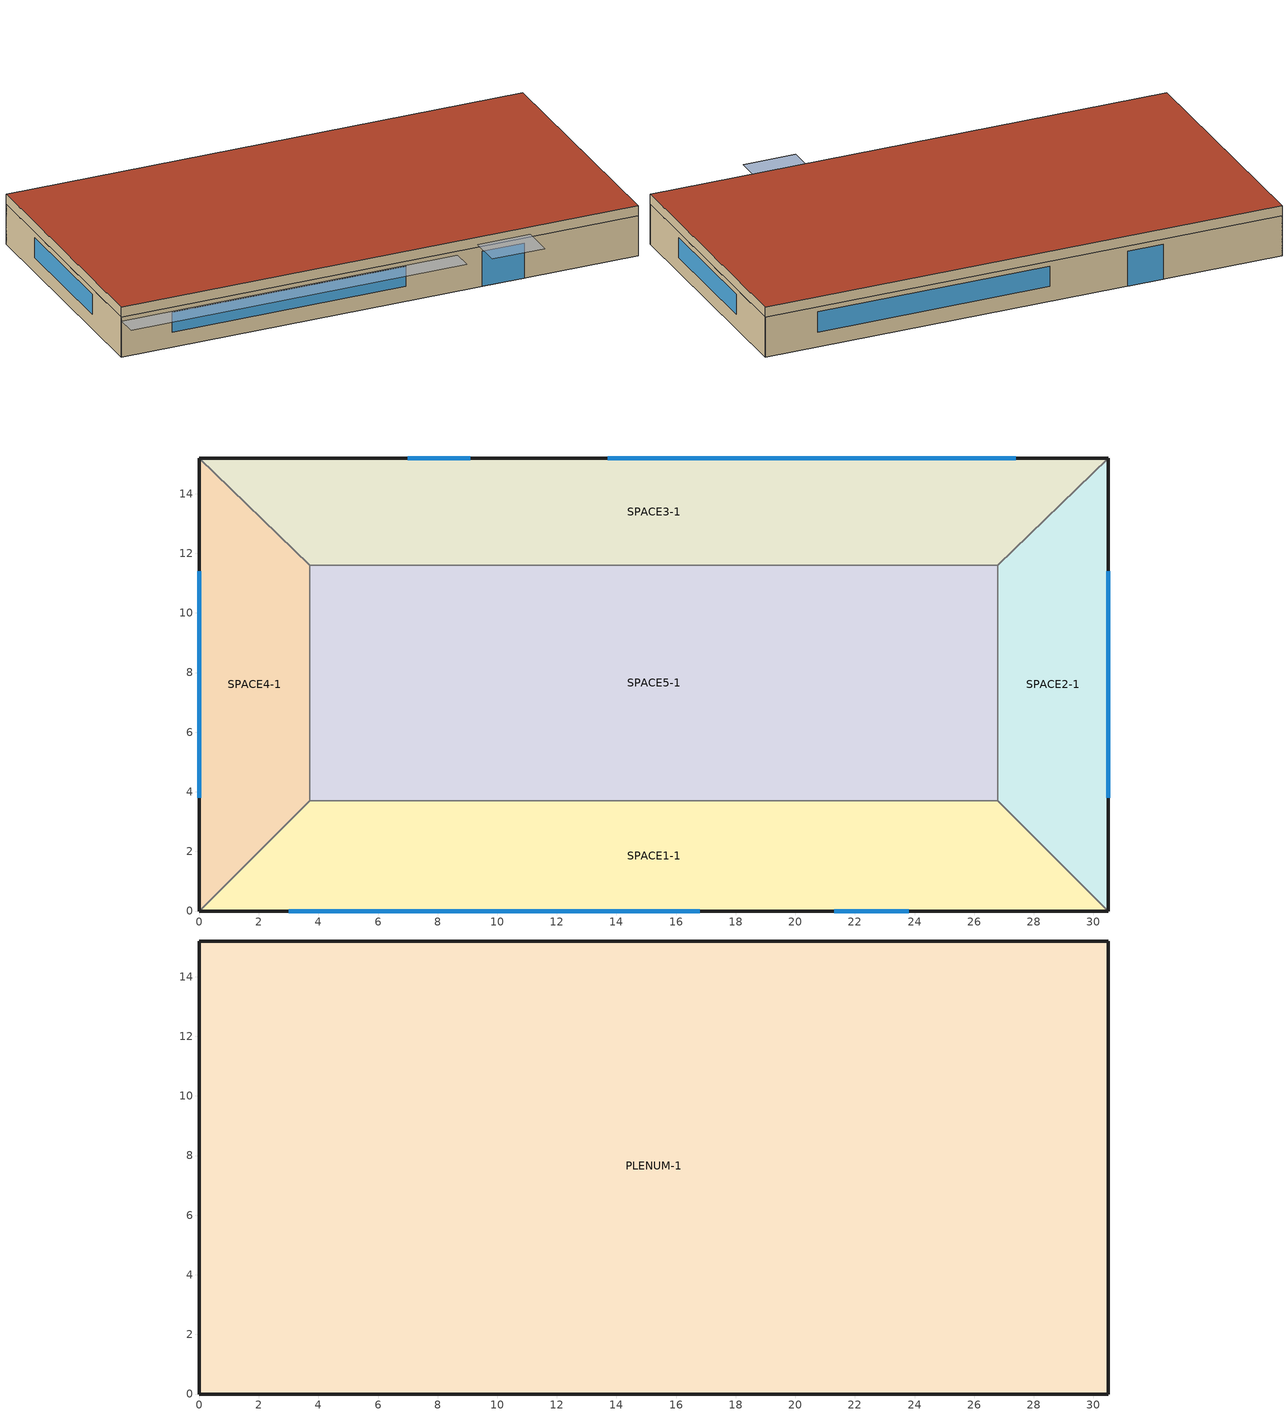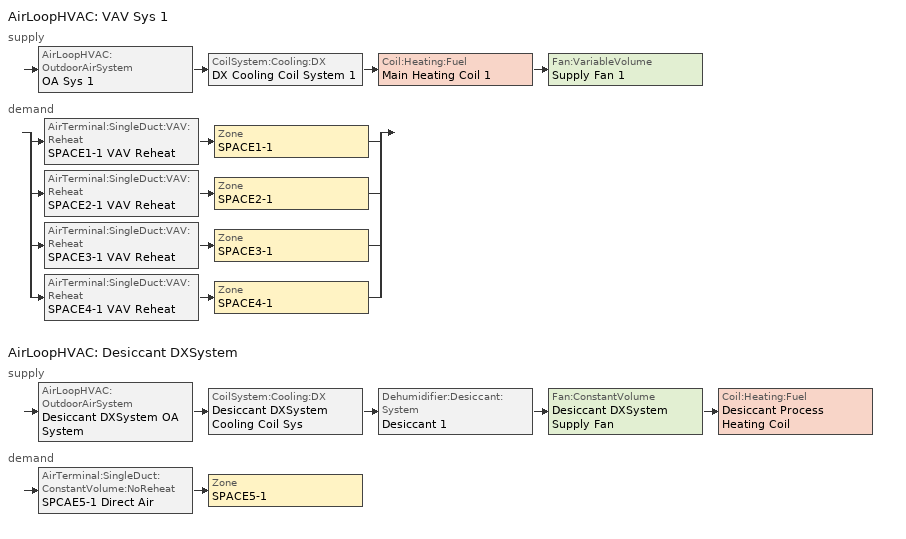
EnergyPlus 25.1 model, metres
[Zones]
SPACE1-1
 floor ground (FLOOR-SLAB-1): 26.8,3.7 30.5,0 0,0 3.7,3.7 z0
 wall outside (WALL-1): 0,0 30.5,0 z0:2.4
 wall to SPACE2-1 (INT-WALL-1): 30.5,0 26.8,3.7 z0:2.4
 wall to SPACE4-1 (INT-WALL-1): 3.7,3.7 0,0 z0:2.4
 wall to SPACE5-1 (INT-WALL-1): 26.8,3.7 3.7,3.7 z0:2.4
 window (Dbl Clr 3mm/13mm Air): 3,0 16.8,0 z0.9:2.1
 window (Sgl Grey 3mm): 21.3,0 23.8,0 z0:2.1
SPACE2-1
 floor ground (FLOOR-SLAB-1): 26.8,11.6 30.5,15.2 30.5,0 26.8,3.7 z0
 wall outside (WALL-1): 30.5,0 30.5,15.2 z0:2.4
 wall to SPACE3-1 (INT-WALL-1): 30.5,15.2 26.8,11.6 z0:2.4
 wall to SPACE5-1 (INT-WALL-1): 26.8,11.6 26.8,3.7 z0:2.4
 window (Dbl Clr 3mm/13mm Air): 30.5,3.8 30.5,11.4 z0.9:2.1
SPACE3-1
 floor ground (FLOOR-SLAB-1): 26.8,11.6 3.7,11.6 0,15.2 30.5,15.2 z0
 wall outside (WALL-1): 30.5,15.2 0,15.2 z0:2.4
 wall to SPACE4-1 (INT-WALL-1): 0,15.2 3.7,11.6 z0:2.4
 wall to SPACE5-1 (INT-WALL-1): 3.7,11.6 26.8,11.6 z0:2.4
 window (Dbl Clr 3mm/13mm Air): 27.4,15.2 13.7,15.2 z0.9:2.1
 window (Sgl Grey 3mm): 9.1,15.2 7,15.2 z0:2.1
SPACE4-1
 floor ground (FLOOR-SLAB-1): 3.7,3.7 0,0 0,15.2 3.7,11.6 z0
 wall outside (WALL-1): 0,15.2 0,0 z0:2.4
 wall to SPACE5-1 (INT-WALL-1): 3.7,3.7 3.7,11.6 z0:2.4
 window (Dbl Clr 3mm/13mm Air): 0,11.4 0,3.8 z0.9:2.1
SPACE5-1
 floor ground (FLOOR-SLAB-1): 26.8,11.6 26.8,3.7 3.7,3.7 3.7,11.6 z0
PLENUM-1
 floor to SPACE1-1 (CLNG-1): 26.8,3.7 30.5,0 0,0 3.7,3.7 z2.4
 floor to SPACE2-1 (CLNG-1): 26.8,11.6 30.5,15.2 30.5,0 26.8,3.7 z2.4
 floor to SPACE3-1 (CLNG-1): 26.8,11.6 3.7,11.6 0,15.2 30.5,15.2 z2.4
 floor to SPACE4-1 (CLNG-1): 3.7,3.7 0,0 0,15.2 3.7,11.6 z2.4
 floor to SPACE5-1 (CLNG-1): 26.8,11.6 26.8,3.7 3.7,3.7 3.7,11.6 z2.4
 wall outside (WALL-1): 0,0 30.5,0 30.5,15.2 0,15.2 0,0 z2.4:3
 roof outside (ROOF-1): 0,15.2 0,0 30.5,0 30.5,15.2 z3
shading: 0,-1.3 0,0 19.8,0 19.8,-1.3 z2.2; 21,-2 21,0 24.1,0 24.1,-2 z2.6
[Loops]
AirLoopHVAC 'VAV Sys 1'
 supply: AirLoopHVAC:OutdoorAirSystem 'OA Sys 1' > CoilSystem:Cooling:DX 'DX Cooling Coil System 1' > Coil:Heating:Fuel 'Main Heating Coil 1' > Fan:VariableVolume 'Supply Fan 1'
 demand: split
  | AirTerminal:SingleDuct:VAV:Reheat 'SPACE1-1 VAV Reheat' > Zone 'SPACE1-1'
  | AirTerminal:SingleDuct:VAV:Reheat 'SPACE2-1 VAV Reheat' > Zone 'SPACE2-1'
  | AirTerminal:SingleDuct:VAV:Reheat 'SPACE3-1 VAV Reheat' > Zone 'SPACE3-1'
  | AirTerminal:SingleDuct:VAV:Reheat 'SPACE4-1 VAV Reheat' > Zone 'SPACE4-1'
AirLoopHVAC 'Desiccant DXSystem'
 supply: AirLoopHVAC:OutdoorAirSystem 'Desiccant DXSystem OA System' > CoilSystem:Cooling:DX 'Desiccant DXSystem Cooling Coil Sys' > Dehumidifier:Desiccant:System 'Desiccant 1' > Fan:ConstantVolume 'Desiccant DXSystem Supply Fan' > Coil:Heating:Fuel 'Desiccant Process Heating Coil'
 demand: AirTerminal:SingleDuct:ConstantVolume:NoReheat 'SPCAE5-1 Direct Air' > Zone 'SPACE5-1'
[Building]
Building: North Axis {deg}=30; Terrain=City; Loads Convergence Tolerance Value {W}=0.04; Temperature Convergence Tolerance Value {deltaC}=0.4; Solar Distribution=FullExterior; Maximum Number of Warmup Days=40; Minimum Number of Warmup Days=6
[Site:Location]
Miami Intl Ap FL USA WMO=722020: Latitude {deg}=25.82; Longitude {deg}=-80.3; Time Zone {hr}=-5; Elevation {m}=11
[SizingPeriod:DesignDay] Day of Month=21; Humidity Condition Type=Wetbulb; Barometric Pressure {Pa}=101217; Rain Indicator=No; Snow Indicator=No; Daylight Saving Time Indicator=No; Solar Model Indicator=ASHRAEClearSky
Name | Month | Day Type | Maximum Dry-Bulb Temperature {C} | Daily Dry-Bulb Temperature Range {deltaC} | Wetbulb or DewPoint at Maximum Dry-Bulb {C} | Wind Speed {m/s} | Wind Direction {deg} | Sky Clearness
Miami Intl Ap Ann Htg 99.6% Condns DB | 1 | WinterDesignDay | 8.7 | 0 | 8.7 | 3.8 | 340 | 0
Miami Intl Ap Ann Clg .4% Condns DB=>MWB | 7 | SummerDesignDay | 33.2 | 6.7 | 25.3 | 4.5 | 140 | 1
[Site:GroundTemperature:BuildingSurface]
21, 21.5, 22, 22.2, 22.2, 22.2, 22.2, 22.2, 22.2, 22, 21.5, 21
[Material] Thermal Absorptance=0.9
Name | Roughness | Thickness {m} | Conductivity {W/m-K} | Density {kg/m3} | Specific Heat {J/kg-K} | Solar Absorptance | Visible Absorptance
RG01 | Rough | 0.0127 | 1.442 | 881 | 1674 | 0.65 | 0.65
BR01 | VeryRough | 0.0095 | 0.162 | 1121 | 1464 | 0.7 | 0.7
IN46 | VeryRough | 0.0762 | 0.023 | 24 | 1590 | 0.5 | 0.5
WD01 | MediumSmooth | 0.0191 | 0.115 | 513 | 1381 | 0.78 | 0.78
PW03 | MediumSmooth | 0.0127 | 0.115 | 545 | 1213 | 0.78 | 0.78
IN02 | Rough | 0.0901 | 0.043 | 10 | 837 | 0.75 | 0.75
GP01 | MediumSmooth | 0.0127 | 0.16 | 801 | 837 | 0.75 | 0.75
GP02 | MediumSmooth | 0.0159 | 0.16 | 801 | 837 | 0.75 | 0.75
CC03 | MediumRough | 0.1016 | 1.31 | 2243 | 837 | 0.65 | 0.65
[Material:NoMass] Roughness=Rough
Name | Thermal Resistance {m2-K/W} | Thermal Absorptance | Solar Absorptance | Visible Absorptance
CP01 | 0.367 | 0.9 | 0.75 | 0.75
MAT-CLNG-1 | 0.652259 | 0.65 | 0.65 | 0.65
[Material:AirGap]
AL21: Thermal Resistance {m2-K/W}=0.157
[WindowMaterial:Glazing] Optical Data Type=SpectralAverage; Thickness {m}=0.003; Infrared Transmittance at Normal Incidence=0; Front Side Infrared Hemispherical Emissivity=0.84; Back Side Infrared Hemispherical Emissivity=0.84; Conductivity {W/m-K}=0.9
Name | Solar Transmittance at Normal Incidence | Front Side Solar Reflectance at Normal Incidence | Back Side Solar Reflectance at Normal Incidence | Visible Transmittance at Normal Incidence | Front Side Visible Reflectance at Normal Incidence | Back Side Visible Reflectance at Normal Incidence
CLEAR 3MM | 0.837 | 0.075 | 0.075 | 0.898 | 0.081 | 0.081
GREY 3MM | 0.626 | 0.061 | 0.061 | 0.611 | 0.061 | 0.061
[WindowMaterial:Gas]
AIR 13MM: Gas Type=Air; Thickness {m}=0.0127
[Construction]
ROOF-1: RG01, BR01, IN46, WD01
WALL-1: WD01, PW03, IN02, GP01
CLNG-1: MAT-CLNG-1
FLOOR-SLAB-1: CC03, CP01
INT-WALL-1: GP02, AL21, GP02
Dbl Clr 3mm/13mm Air: CLEAR 3MM, AIR 13MM, CLEAR 3MM
Sgl Grey 3mm: GREY 3MM
[Zone] Type=1; Multiplier=1
Name | Ceiling Height {m} | Volume {m3}
PLENUM-1 | 0.6096 | 283.2
SPACE1-1; SPACE3-1 | 2.4384 | 239.247
SPACE2-1; SPACE4-1 | 2.4384 | 103.311
SPACE5-1 | 2.4384 | 447.683
[People] Number of People Schedule=OCCUPY-1; Number of People Calculation Method=people; Fraction Radiant=0.3; Sensible Heat Fraction=AutoCalculate; Activity Level Schedule=ActSchd
Name | Zone or ZoneList or Space or SpaceList | Number of People
SPACE1-1 People 1 | SPACE1-1 | 11
SPACE2-1 People 1 | SPACE2-1 | 5
SPACE3-1 People 1 | SPACE3-1 | 11
SPACE4-1 People 1 | SPACE4-1 | 5
SPACE5-1 People 1 | SPACE5-1 | 20
[Lights] Schedule=LIGHTS-1; Design Level Calculation Method=LightingLevel; Return Air Fraction=0.2; Fraction Radiant=0.59; Fraction Visible=0.2; Fraction Replaceable=0
Name | Zone or ZoneList or Space or SpaceList | Lighting Level {W}
SPACE1-1 Lights 1 | SPACE1-1 | 1584
SPACE2-1 Lights 1 | SPACE2-1 | 684
SPACE3-1 Lights 1 | SPACE3-1 | 1584
SPACE4-1 Lights 1 | SPACE4-1 | 684
SPACE5-1 Lights 1 | SPACE5-1 | 2964
[ElectricEquipment] Schedule=EQUIP-1; Design Level Calculation Method=EquipmentLevel; Fraction Latent=0; Fraction Radiant=0.3; Fraction Lost=0
Name | Zone or ZoneList or Space or SpaceList | Design Level {W}
SPACE1-1 ElecEq 1 | SPACE1-1 | 1056
SPACE2-1 ElecEq 1 | SPACE2-1 | 456
SPACE3-1 ElecEq 1 | SPACE3-1 | 1056
SPACE4-1 ElecEq 1 | SPACE4-1 | 456
SPACE5-1 ElecEq 1 | SPACE5-1 | 1976
[ZoneInfiltration:DesignFlowRate] Schedule=INFIL-SCH; Design Flow Rate Calculation Method=flow/zone; Constant Term Coefficient=0; Temperature Term Coefficient=0; Velocity Term Coefficient=0.2237; Velocity Squared Term Coefficient=0
Name | Zone or ZoneList or Space or SpaceList | Design Flow Rate {m3/s}
SPACE1-1 Infil 1 | SPACE1-1 | 0.0167
SPACE2-1 Infil 1 | SPACE2-1 | 0.00717
SPACE3-1 Infil 1 | SPACE3-1 | 0.0167
SPACE4-1 Infil 1 | SPACE4-1 | 0.00717
SPACE5-1 Infil 1 | SPACE5-1 | 0.031089
[AirLoopHVAC]
Name | Design Supply Air Flow Rate {m3/s}
VAV Sys 1 | 2.5893
Desiccant DXSystem | 1.05
[AvailabilityManager:Scheduled] Schedule=FanAvailSched
VAV Sys 1 Avail; Desiccant DXSystem Avail; Desiccant Outdoor Air Avail
[SetpointManager:Scheduled]
Supply Air Temp Manager 1: Control Variable=Temperature; Schedule=Seasonal Reset Supply Air Temp Sch; Setpoint Node or NodeList=Supply Air Temp Nodes 1
[SetpointManager:SingleZone:Heating]
Heating Supply Air Temp Manager: Control Variable=Temperature; Minimum Supply Air Temperature {C}=-99; Maximum Supply Air Temperature {C}=99; Control Zone=SPACE5-1; Setpoint Node or NodeList=Desiccant DXSystem Air Loop Outlet Node
[SetpointManager:SingleZone:Cooling]
Cooling Supply Air Temp Manager: Control Variable=Temperature; Minimum Supply Air Temperature {C}=-99; Maximum Supply Air Temperature {C}=99; Control Zone=SPACE5-1; Setpoint Node or NodeList=Desiccant Supply Fan Outlet Node
[SetpointManager:SingleZone:Humidity:Maximum]
Name | Setpoint Node or NodeList
Zone Max Humidity Manager | HX Process Outlet Node
SPACE1-1 Humidistat Manager | Mixed Air Node 1
[SetpointManager:MixedAir] Control Variable=Temperature
Name | Setpoint Node or NodeList
Mixed Air and Coil Exit Temp Manager 1 | Supply Fan Upstream Nodes
Adjusted Cooling Supply Air Temp Manager | HX Process Outlet Node
[Controller:OutdoorAir] Economizer Control Action Type=ModulateFlow; Lockout Type=NoLockout; Minimum Limit Type=FixedMinimum; Minimum Outdoor Air Schedule=Min OA Sched
Name | Minimum Outdoor Air Flow Rate {m3/s} | Maximum Outdoor Air Flow Rate {m3/s} | Economizer Control Type | Economizer Maximum Limit Dry-Bulb Temperature {C} | Economizer Minimum Limit Dry-Bulb Temperature {C} | Mechanical Ventilation Controller
OA Controller 1 | 0.49088 | 2.5893 | FixedDryBulb | 19 | 4
Desiccant OA Controller | 0.2 | 1.05 | NoEconomizer | 100 |  | 0
[Zone equipment]
SPACE1-1: SPACE1-1 VAV Reheat
SPACE2-1: SPACE2-1 VAV Reheat
SPACE3-1: SPACE3-1 VAV Reheat
SPACE4-1: SPACE4-1 VAV Reheat
SPACE5-1: SPCAE5-1 Direct Air
[AirTerminal:SingleDuct:ConstantVolume:NoReheat]
SPCAE5-1 Direct Air: Availability Schedule=Constant; Maximum Air Flow Rate {m3/s}=1.05
[CoilSystem:Cooling:DX] Availability Schedule=FanAvailSched
Name | Cooling Coil
DX Cooling Coil System 1 | Main Cooling Coil 1
Desiccant DXSystem Cooling Coil Sys | Desiccant DXSystem VS Cooling Coil
[AirTerminal:SingleDuct:VAV:Reheat] Availability Schedule=FanAvailSched; Zone Minimum Air Flow Input Method=Constant; Constant Minimum Air Flow Fraction=0.3; Maximum Hot Water or Steam Flow Rate {m3/s}=0; Minimum Hot Water or Steam Flow Rate {m3/s}=0; Convergence Tolerance=0.001; Damper Heating Action=ReverseWithLimits; Maximum Flow per Zone Floor Area During Reheat {m3/s-m2}=AUTOCALCULATE; Maximum Flow Fraction During Reheat=AUTOCALCULATE
Name | Maximum Air Flow Rate {m3/s} | Reheat Coil
SPACE1-1 VAV Reheat | 0.49338 | SPACE1-1 Zone Coil
SPACE2-1 VAV Reheat | 0.37821 | SPACE2-1 Zone Coil
SPACE3-1 VAV Reheat | 0.64622 | SPACE3-1 Zone Coil
SPACE4-1 VAV Reheat | 0.52176 | SPACE4-1 Zone Coil
[ZoneControl:Thermostat]
Name | Zone or ZoneList | Control Type Schedule | Control 1 | Control 2 | Control 3
SPACE1-1 Control | SPACE1-1 | Zone Control Type Sched | CoolingSetPoint | HeatingSetpoint | DualSetPoint
SPACE2-1 Control | SPACE2-1 | Zone Control Type Sched | CoolingSetPoint | HeatingSetpoint | DualSetPoint
SPACE3-1 Control | SPACE3-1 | Zone Control Type Sched | CoolingSetPoint | HeatingSetpoint | DualSetPoint
SPACE4-1 Control | SPACE4-1 | Zone Control Type Sched | CoolingSetPoint | HeatingSetpoint | DualSetPoint
SPACE5-1 Control | SPACE5-1 | Desiccant Control Type Sched | DualSetPoint
[ThermostatSetpoint:SingleHeating]
HeatingSetpoint: Setpoint Temperature Schedule=Htg-SetP-Sch
[ThermostatSetpoint:SingleCooling]
CoolingSetpoint: Setpoint Temperature Schedule=Clg-SetP-Sch
[ThermostatSetpoint:DualSetpoint]
DualSetPoint: Heating Setpoint Temperature Schedule=Htg-SetP-Sch; Cooling Setpoint Temperature Schedule=Clg-SetP-Sch
[AirLoopHVAC:ReturnPlenum]
Return-Plenum-1: Zone=PLENUM-1
[Coil:Heating:Fuel] Fuel Type=NaturalGas
Name | Availability Schedule | Burner Efficiency | Nominal Capacity {W}
SPACE1-1 Zone Coil | FanAvailSched | 0.8 | 19243
SPACE2-1 Zone Coil | FanAvailSched | 0.8 | 14751
SPACE3-1 Zone Coil | FanAvailSched | 0.8 | 25204
SPACE4-1 Zone Coil | FanAvailSched | 0.8 | 20350
Main heating Coil 1 | FanAvailSched | 0.8 | 4438.1
Desiccant Process Heating Coil | Constant | 0.8 | 1000000
Desiccant Regen Coil | FanAvailSched | 1 | 10000
OA Desiccant Regen Coil | FanAvailSched | 0.8 | 100000
[Coil:Cooling:DX:TwoSpeed]
Main Cooling Coil 1: Availability Schedule=FanAvailSched; High Speed Gross Rated Total Cooling Capacity {W}=42861; High Speed Rated Sensible Heat Ratio=0.75; High Speed Gross Rated Cooling COP {W/W}=3; High Speed Rated Air Flow Rate {m3/s}=2.5893; Total Cooling Capacity Function of Temperature Curve=VarSpeedCoolCapFT; Total Cooling Capacity Function of Flow Fraction Curve=PackagedRatedCoolCapFFlow; Energy Input Ratio Function of Temperature Curve=VarSpeedCoolEIRFT; Energy Input Ratio Function of Flow Fraction Curve=PackagedRatedCoolEIRFFlow; Part Load Fraction Correlation Curve=VarSpeedCyclingPLFFPLR; Low Speed Gross Rated Total Cooling Capacity {W}=14286; Low Speed Gross Rated Sensible Heat Ratio=0.69; Low Speed Gross Rated Cooling COP {W/W}=4.2; Low Speed Rated Air Flow Rate {m3/s}=0.863; Low Speed Total Cooling Capacity Function of Temperature Curve=VarSpeedCoolCapLSFT; Low Speed Energy Input Ratio Function of Temperature Curve=VarSpeedCoolEIRLSFT
[Coil:Cooling:DX:VariableSpeed]
Desiccant DXSystem VS Cooling Coil: Number of Speeds=1; Nominal Speed Level=1; Gross Rated Total Cooling Capacity At Selected Nominal Speed Level {W}=22000; Rated Air Flow Rate At Selected Nominal Speed Level {m3/s}=1.05; Nominal Time for Condensate to Begin Leaving the Coil {s}=1000; Initial Moisture Evaporation Rate Divided by Steady-State AC Latent Capacity=0.4; Energy Part Load Fraction Curve=HPACCOOLPLFFPLR; Condenser Type=AirCooled; Crankcase Heater Capacity {W}=0; Maximum Outdoor Dry-Bulb Temperature for Crankcase Heater Operation {C}=10; Speed 1 Reference Unit Gross Rated Total Cooling Capacity {W}=36991.4; Speed 1 Reference Unit Gross Rated Sensible Heat Ratio=0.75; Speed 1 Reference Unit Gross Rated Cooling COP {W/W}=3.5; Speed 1 Reference Unit Rated Air Flow Rate {m3/s}=3.776; Speed 1 Reference Unit Rated Condenser Air Flow Rate {m3/s}=10.62; Speed 1 Total Cooling Capacity Function of Temperature Curve=HPCoolingCAPFTemp4; Speed 1 Total Cooling Capacity Function of Air Flow Fraction Curve=HPACFFF; Speed 1 Energy Input Ratio Function of Temperature Curve=HPCoolingEIRFTemp4; Speed 1 Energy Input Ratio Function of Air Flow Fraction Curve=HPACFFF
[Fan:VariableVolume]
Supply Fan 1: Availability Schedule=FanAvailSched; Fan Total Efficiency=0.7; Pressure Rise {Pa}=600; Maximum Flow Rate {m3/s}=2.5893; Fan Power Minimum Flow Rate Input Method=FixedFlowRate; Fan Power Minimum Air Flow Rate {m3/s}=0.35326; Motor Efficiency=0.9; Motor In Airstream Fraction=1; Fan Power Coefficient 1=0.00153024; Fan Power Coefficient 2=0.00520806; Fan Power Coefficient 3=1.10862; Fan Power Coefficient 4=-0.116356; Fan Power Coefficient 5=0
[Fan:ConstantVolume] Availability Schedule=FanAvailSched; Fan Total Efficiency=0.7; Maximum Flow Rate {m3/s}=1.05; Motor Efficiency=0.9; Motor In Airstream Fraction=1
Name | Pressure Rise {Pa}
Desiccant DXSystem Supply Fan | 571.66
Desiccant Regen Fan | 205.5
[Dehumidifier:Desiccant:System] Availability Schedule=FanAvailSched; Regeneration Air Fan Placement=DrawThrough; Regeneration Inlet Air Setpoint Temperature {C}=46.1111
Name | Desiccant Heat Exchanger | Regeneration Air Fan | Regeneration Air Heater | Companion Cooling Coil | Companion Cooling Coil Upstream of Dehumidifier Process Inlet | Companion Coil Regeneration Air Heating | Exhaust Fan Maximum Flow Rate {m3/s} | Exhaust Fan Maximum Power {W} | Exhaust Fan Power Curve
Desiccant 1 | Desiccant Heat Exchanger 1 | Desiccant Regen Fan | Desiccant Regen Coil | Desiccant DXSystem VS Cooling Coil | Yes | Yes | 1.05 | 50 | EXHAUSTFANPLF
OA Desiccant System | OA Desiccant Heat Exchanger | OA Desiccant Regen Fan | OA Desiccant Regen Coil
[HeatExchanger:Desiccant:BalancedFlow] Availability Schedule=FanAvailSched
Name | Heat Exchanger Performance
Desiccant Heat Exchanger 1 | HXDesPerf1
OA Desiccant Heat Exchanger | HXDesPerf2
[HeatExchanger:Desiccant:BalancedFlow:PerformanceDataType1] Nominal Electric Power {W}=50; Minimum Regeneration Inlet Air Temperature for Temperature Equation {C}=46.1111; Maximum Regeneration Inlet Air Temperature for Temperature Equation {C}=46.1111; Maximum Regeneration Air Velocity for Temperature Equation {m/s}=4.826; Minimum Regeneration Inlet Air Relative Humidity for Temperature Equation {percent}=5; Maximum Regeneration Inlet Air Relative Humidity for Temperature Equation {percent}=45; Maximum Process Inlet Air Relative Humidity for Temperature Equation {percent}=100; Minimum Regeneration Inlet Air Temperature for Humidity Ratio Equation {C}=46.1111; Maximum Regeneration Inlet Air Temperature for Humidity Ratio Equation {C}=46.1111; Maximum Regeneration Air Velocity for Humidity Ratio Equation {m/s}=4.826; Minimum Regeneration Inlet Air Relative Humidity for Humidity Ratio Equation {percent}=5; Maximum Regeneration Inlet Air Relative Humidity for Humidity Ratio Equation {percent}=45; Maximum Process Inlet Air Relative Humidity for Humidity Ratio Equation {percent}=100
Name | Nominal Air Flow Rate {m3/s} | Nominal Air Face Velocity {m/s} | Temperature Equation Coefficient 1 | Temperature Equation Coefficient 2 | Temperature Equation Coefficient 3 | Temperature Equation Coefficient 4 | Temperature Equation Coefficient 5 | Temperature Equation Coefficient 6 | Temperature Equation Coefficient 7 | Temperature Equation Coefficient 8 | Minimum Regeneration Inlet Air Humidity Ratio for Temperature Equation {kgWater/kgDryAir} | Maximum Regeneration Inlet Air Humidity Ratio for Temperature Equation {kgWater/kgDryAir} | Minimum Process Inlet Air Humidity Ratio for Temperature Equation {kgWater/kgDryAir} | Maximum Process Inlet Air Humidity Ratio for Temperature Equation {kgWater/kgDryAir} | Minimum Process Inlet Air Temperature for Temperature Equation {C} | Maximum Process Inlet Air Temperature for Temperature Equation {C} | Minimum Regeneration Air Velocity for Temperature Equation {m/s} | Minimum Regeneration Outlet Air Temperature for Temperature Equation {C} | Maximum Regeneration Outlet Air Temperature for Temperature Equation {C} | Minimum Process Inlet Air Relative Humidity for Temperature Equation {percent} | Humidity Ratio Equation Coefficient 1 | Humidity Ratio Equation Coefficient 2 | Humidity Ratio Equation Coefficient 3 | Humidity Ratio Equation Coefficient 4 | Humidity Ratio Equation Coefficient 5 | Humidity Ratio Equation Coefficient 6 | Humidity Ratio Equation Coefficient 7 | Humidity Ratio Equation Coefficient 8 | Minimum Regeneration Inlet Air Humidity Ratio for Humidity Ratio Equation {kgWater/kgDryAir} | Maximum Regeneration Inlet Air Humidity Ratio for Humidity Ratio Equation {kgWater/kgDryAir} | Minimum Process Inlet Air Humidity Ratio for Humidity Ratio Equation {kgWater/kgDryAir} | Maximum Process Inlet Air Humidity Ratio for Humidity Ratio Equation {kgWater/kgDryAir} | Minimum Process Inlet Air Temperature for Humidity Ratio Equation {C} | Maximum Process Inlet Air Temperature for Humidity Ratio Equation {C} | Minimum Regeneration Air Velocity for Humidity Ratio Equation {m/s} | Minimum Regeneration Outlet Air Humidity Ratio for Humidity Ratio Equation {kgWater/kgDryAir} | Maximum Regeneration Outlet Air Humidity Ratio for Humidity Ratio Equation {kgWater/kgDryAir} | Minimum Process Inlet Air Relative Humidity for Humidity Ratio Equation {percent}
HXDesPerf1 | 1.05 | 3.25 | -2.53636 | 21.3247 | 0.923308 | 943.276 | -59.2367 | -0.0427465 | 112.204 | 0.778252 | 0.007143 | 0.024286 | 0.005 | 0.015714 | 4.583333 | 21.83333 | 2.286 | 35 | 50 | 80 | -22.5547 | 0.976839 | 0.489176 | -0.0630019 | 0.0120773 | 5.17134e-05 | 0.0494917 | -0.000259417 | 0.007143 | 0.024286 | 0.005 | 0.015714 | 4.583333 | 21.83333 | 2.286 | 0.007914 | 0.026279 | 80
HXDesPerf2 | 2.5893 | 4.8 | -3 | 0 | 1 | 0 | 0 | 0 | 0 | 0 | 0 | 1 | 0 | 1 | -100 | 100 | 0.001 | 43.1111 | 43.1111 | 0 | 0.001 | 1 | 0 | 0 | 0 | 0 | 0 | 0 | 0 | 1 | 0 | 1 | -100 | 100 | 0.001 | 0 | 1 | 0
[HeatExchanger:AirToAir:FlatPlate]
OA Heat Recovery: Availability Schedule=FanAvailSched; Flow Arrangement Type=CounterFlow; Economizer Lockout=Yes; Ratio of Supply to Secondary hA Values=1; Nominal Supply Air Flow Rate {m3/s}=2.5893; Nominal Supply Air Inlet Temperature {C}=5; Nominal Supply Air Outlet Temperature {C}=15; Nominal Secondary Air Flow Rate {m3/s}=2.5893; Nominal Secondary Air Inlet Temperature {C}=20; Nominal Electric Power {W}=0
[Fan:OnOff]
OA Desiccant Regen Fan: Availability Schedule=FanAvailSched; Fan Total Efficiency=0.7; Pressure Rise {Pa}=205.5; Maximum Flow Rate {m3/s}=2.5893; Motor Efficiency=0.9; Motor In Airstream Fraction=1
[SetpointManager:OutdoorAirPretreat]
DXSystem 1 Desiccant Set Point Manager: Control Variable=MaximumHumidityRatio; Minimum Setpoint Temperature {C}=-99; Maximum Setpoint Temperature {C}=99; Minimum Setpoint Humidity Ratio {kgWater/kgDryAir}=0.00001; Maximum Setpoint Humidity Ratio {kgWater/kgDryAir}=1; Setpoint Node or NodeList=OA Desiccant Process Outlet Node
[Schedule:Compact]
OCCUPY-1: Through: 12/31, For: WeekDays SummerDesignDay CustomDay1 CustomDay2, Until: 8:00, 0, Until: 11:00, 1, Until: 12:00, 0.8, Until: 13:00, 0.4, Until: 14:00, 0.8, Until: 18:00, 1, Until: 19:00, 0.5, Until: 21:00, 0.1, Until: 24:00, 0, For: Weekends WinterDesignDay Holiday, Until: 24:00, 0
LIGHTS-1: Through: 12/31, For: WeekDays SummerDesignDay CustomDay1 CustomDay2, Until: 8:00, 0.05, Until: 9:00, 0.9, Until: 10:00, 0.95, Until: 11:00, 1, Until: 12:00, 0.95, Until: 13:00, 0.8, Until: 14:00, 0.9, Until: 18:00, 1, Until: 19:00, 0.6, Until: 21:00, 0.2, Until: 24:00, 0.05, For: Weekends WinterDesignDay Holiday, Until: 24:00, 0.05
EQUIP-1: Through: 12/31, For: WeekDays SummerDesignDay CustomDay1 CustomDay2, Until: 8:00, 0.02, Until: 9:00, 0.4, Until: 14:00, 0.9, Until: 15:00, 0.8, Until: 16:00, 0.7, Until: 18:00, 0.5, Until: 20:00, 0.3, Until: 24:00, 0.02, For: Weekends WinterDesignDay Holiday, Until: 24:00, 0.2
INFIL-SCH: Through: 3/31, For: WeekDays SummerDesignDay CustomDay1 CustomDay2, Until: 24:00, 1, For: AllOtherDays, Until: 24:00, 1, Through: 9/30, For: AllDays, Until: 24:00, 0.7, Through: 12/31, For: AllDays, Until: 24:00, 1, For: AllOtherDays, Until: 24:00, 0.2
ActSchd: Through: 12/31, For: AllDays, Until: 24:00, 117.24
Htg-SetP-Sch: Through: 12/31, For: SummerDesignDay, Until: 24:00, 12.8, For: WinterDesignDay, Until: 24:00, 21.1, For: WeekEnds Holiday, Until: 7:00, 12.8, Until: 13:00, 21.1, Until: 24:00, 12.8, For: AllOtherDays, Until: 7:00, 12.8, Until: 18:00, 21.1, Until: 24:00, 12.8
Clg-SetP-Sch: Through: 12/31, For: SummerDesignDay, Until: 24:00, 23.9, For: WinterDesignDay, Until: 24:00, 40, For: WeekEnds Holiday, Until: 7:00, 40, Until: 13:00, 23.9, Until: 24:00, 32.2, For: AllOtherDays, Until: 7:00, 40, Until: 18:00, 23.9, Until: 24:00, 40
Zone Control Type Sched: Through: 12/31, For: SummerDesignDay, Until: 24:00, 2, For: WinterDesignDay, Until: 24:00, 1, For: AllOtherDays, Until: 24:00, 4
Desiccant Control Type Sched: Through: 12/31, For: AllDays, Until: 24:00, 4
Min OA Sched: Through: 12/31, For: Weekdays, Until: 7:00, 0.02, Until: 17:00, 1, Until: 24:00, 0, For: AllOtherDays, Until: 24:00, 0.02
FanAvailSched: Through: 3/31, For: AllDays, Until: 24:00, 1, Through: 9/30, For: WeekDays, Until: 7:00, 0, Until: 17:00, 1, Until: 24:00, 0, For: SummerDesignDay WinterDesignDay, Until: 24:00, 1, For: AllOtherDays, Until: 24:00, 0, Through: 12/31, For: AllDays, Until: 24:00, 1
Seasonal Reset Supply Air Temp Sch: Through: 3/31, For: AllDays, Until: 24:00, 17, Through: 9/30, For: AllDays, Until: 24:00, 15, Through: 12/31, For: AllDays, Until: 24:00, 17
Constant: Through: 12/31, For: AllDays, Until: 24:00, 1
[Curve:Biquadratic] Input Unit Type for X=Temperature; Input Unit Type for Y=Temperature; Output Unit Type=Dimensionless
Name | Coefficient1 Constant | Coefficient2 x | Coefficient3 x**2 | Coefficient4 y | Coefficient5 y**2 | Coefficient6 x*y | Minimum Value of x | Maximum Value of x | Minimum Value of y | Maximum Value of y | Minimum Curve Output | Maximum Curve Output
VarSpeedCoolCapFT; VarSpeedCoolCapLSFT | 0.476428 | 0.0401147 | 0.000226411 | -0.000827136 | -7.3224e-06 | -0.000446278 | 12.77778 | 23.88889 | 23.88889 | 46.11111
VarSpeedCoolEIRFT | 0.632475 | -0.0121321 | 0.000507773 | 0.0155377 | 0.00027284 | -0.000679201 | 12.77778 | 23.88889 | 23.88889 | 46.11111
VarSpeedCoolEIRLSFT | 0.774645 | -0.0343731 | 0.000783173 | 0.0146596 | 0.000488851 | -0.000752036 | 12.77778 | 23.88889 | 23.88889 | 46.11111
HPCoolingEIRFTemp4 | 0.000151402 | 0.0655063 | -0.00203708 | 0.0067823 | 0.00040872 | -0.00035523 | 13.89 | 22.22 | 12.78 | 51.67 | 0.5141 | 1.7044
HPCoolingCAPFTemp4 | 1.35442 | -0.0493403 | 0.00226498 | 0.000851773 | -4.26316e-05 | -0.000336452 | 13.89 | 22.22 | 12.78 | 51.67 | 0.7923 | 1.2736
[Curve:Quadratic] Coefficient3 x**2=0; Minimum Value of x=0; Maximum Value of x=1
Name | Coefficient1 Constant | Coefficient2 x
HPACCOOLPLFFPLR | 0.75 | 0.25
VarSpeedCyclingPLFFPLR | 0.85 | 0.15
[Curve:Cubic]
Name | Coefficient1 Constant | Coefficient2 x | Coefficient3 x**2 | Coefficient4 x**3 | Minimum Value of x | Maximum Value of x | Input Unit Type for X | Output Unit Type
PackagedRatedCoolCapFFlow | 0.472786 | 1.24334 | -1.03871 | 0.322578 | 0.5 | 1.5 | Dimensionless | Dimensionless
PackagedRatedCoolEIRFFlow | 1.00795 | 0.345441 | -0.692289 | 0.338899 | 0.5 | 1.5 | Dimensionless | Dimensionless
EXHAUSTFANPLF | 0 | 1 | 0 | 0 | 0 | 1
HPACFFF | 1 | 0 | 0 | 0 | 0.5 | 1.5
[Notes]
DesiccantDehumidifierWithAirToAirCoil.idf
derived from the file DesiccantDehumifierWithCompanionCoil.idf, but with VS coil model.
Highlights:              Packaged VAV system with variable speed compressor for exterior (perimeter) zones.
The perimeter zone air system also has a desiccant dehumidifier to treat outdoor air.
Desiccant dehumidifier in air loop with companion cooling coil (DXSystem) for interior (core) zone
Uses the Coil:Cooling:DX:VariableSpeed model with just one speed level.
Simulation Location/Run: Miami Intl Ap FL USA WMO=722020, 2 design days, 2 run periods,
Run Control executes the design days, modify Run Control object to execute an annual simulation.
Location:                MIAMI, FL
Design Days:             Miami Intl Ap FL USA Annual Heating 99.6%, MaxDB=8.7°C
Miami Intl Ap FL USA Annual Cooling (DB=>MWB) .4%, MaxDB=33.2°C MWB=25.3°C
Run Period (Weather File): Winter 1/21, Summer 7/21.
Run Control:             design days only
Building: Single floor rectangular building 100 ft x 50 ft. 5 zones - 4 exterior, 1 interior, zone height 8 feet.
Exterior zone depth is 12 feet. There is a 2 foot high return plenum: the overall building height is
10 feet. There are windows on all 4 facades; the south and north facades have glass doors.
The south facing glass is shaded by overhangs. The walls are woodshingle over plywood, R11 insulation,
and gypboard. The roof is a gravel built up roof with R-3 mineral board insulation and plywood sheathing.
The windows are of various single and double pane construction with 3mm and 6mm glass and either 6mm or
13mm argon or air gap.  The window to wall ratio is approximately 0.29.
The south wall and door have overhangs.
The building is oriented 30 degrees east of north.
The plenum is a single zone which also covers the interior zone, but the return through that is ducted.
Floor Area:        463.6 m2 (5000 ft2)
Number of Stories: 1
Zone Description Details:
Internal gains description:     Lighting is 1.5 watts/ft2, office equip is 1.0 watts/ft2. There is 1 occupant
per 100 ft2 of floor area. The infiltration is 0.25 air changes per hour.
Interzone Surfaces:             6 interzone surfaces (see diagram)
Internal Mass:                  None
Windows:                        4 ea.: 1) Double pane clear, 3mm glass, 13mm air gap
2) Double pane clear, 3mm glass, 13mm argon gap
3) Double pane clear, 6mm glass, 6mm air gap
4) Double pane lowE,  6mm lowE glass outside, 6mm air gap, 6mm clear glass
Doors:                          2 ea.:    Single pane grey,  3mm glass
Detached Shading:               None
Daylight:                       None
Natural Ventilation:            None
Compact Schedules:              Yes
HVAC:                           There are two systems. One is a packaged VAV (DX cooling coil and gas heating coils).
The compressor has a variable speed drive. This serves the exterior (perimeter zones).
Outdoor air for this system is pre-treated using a desiccant dehumidifier and a
heat recovery heat exchanger.
The other system is a desiccant dehumidifier in the primary air loop. This dehumidifer
works in conjunction with a companion DX cooling coil (DXSystem:Airloop). A gas-heating
coil is used during the winter months.
Zonal Equipment:                AirTerminal:SingleDuct:VAV:Reheat for perimeter zones and a DirectAir unit for the interior zone
Central Air Handling Equipment: Yes
System Equipment Autosize:      No
Purchased Cooling:              None
Purchased Heating:              None
Coils:                          Coil:Cooling:DX:TwoSpeed, Coil:Heating:Fuel, Coil:Cooling:DX:SingleSpeed
Pumps:                          None
Boilers:                        None
Chillers:                       None
Standard Reports:               None
Timestep or Hourly Variables:   Hourly
Time bins Report:               None
HTML Report:                    None
Environmental Emissions:        None
Utility Tariffs:                None
Data Source=ASHRAE 2009 Annual Design Conditions
